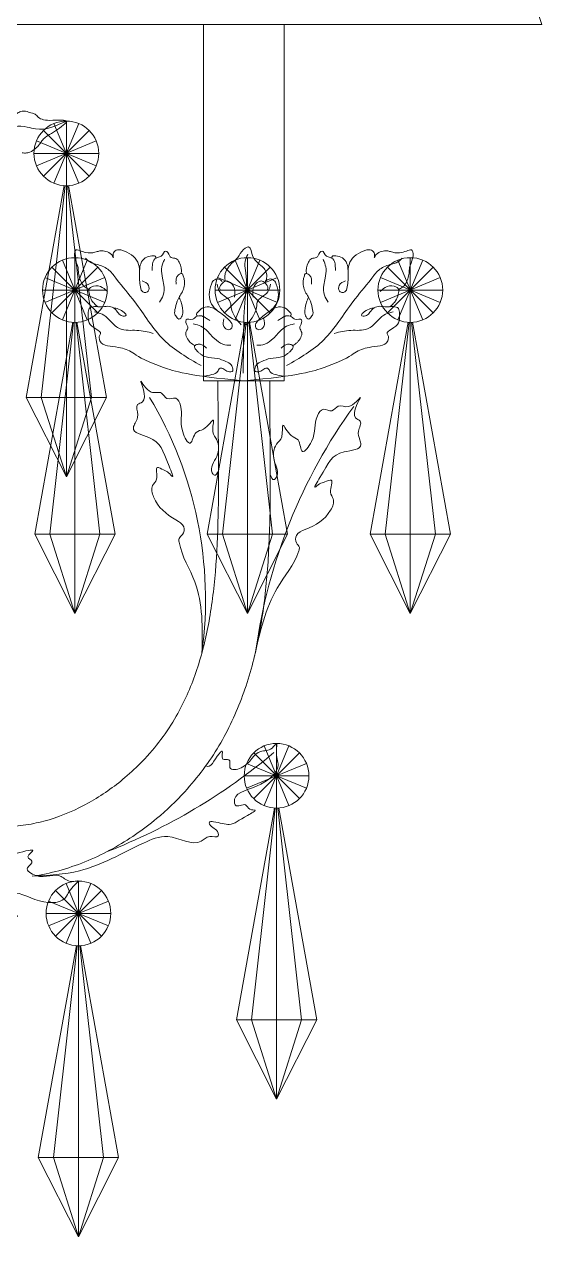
# Model space of a CAD drawing. Header units: inches. Extents: x 193287 to 241687, y 437648 to 550079.
# Drawn here: x 234562.4 to 234602.4, y 464697.2 to 464791 of the extents above; entities that cross this region are included whole.
import ezdxf

# ---------------------------------------------------------------- set-up
doc = ezdxf.new("R2010")
doc.units = ezdxf.units.IN
doc.header["$MEASUREMENT"] = 0
doc.linetypes.add('HIDDEN', pattern=[0.375, 0.25, -0.125])
doc.layers.add('CQ SPOT DETAIL DIMENSION', color=9, linetype='Continuous')
doc.layers.add('E-LITE-FIXT-NORM-CEILING', color=3, linetype='Continuous')
doc.layers.add('Glass', color=4, linetype='Continuous', lineweight=0)

# ---------------------------------------------------------------- blocks, each defined once
blk = doc.blocks.new('512')
at = {"layer": 'Glass', "lineweight": 0}
for p, q in [((33911.89545259258, 853.3271426840938), (33886.89545259258, 853.3271426840938)), ((33886.89545259258, 853.3271426840938), (33886.89545259258, 743.1350057622902)), ((33911.89545259258, 743.1350057622902), (33911.89545259258, 853.3271426840938)), ((33886.89545259258, 743.1350057622902), (33911.89545259258, 743.1350057622902))]:
    blk.add_line(p, q, dxfattribs=at)
at = {"layer": 'Glass', "color": 4, "lineweight": 0}
for p, q in [((33950.44120112997, 804.2298165582769), (33958.09486977727, 822.7074072085022)), ((33958.09486977726, 804.2298165582769), (33950.44120112996, 822.7074072085022)), ((33958.09486977727, 822.7074072085022), (33950.44120112997, 804.2298165582769)), ((33950.44120112997, 822.7074072085006), (33958.09486977726, 804.2298165582753)), ((33954.26803545361, 803.4686118833897), (33954.26803545361, 823.4686118833897)), ((33954.26803545361, 823.4686118833897), (33954.26803545361, 803.4686118833897)), ((33947.19696764175, 806.3975440715227), (33961.33910326549, 820.5396796952547)), ((33961.33910326549, 806.3975440715227), (33947.19696764175, 820.5396796952547)), ((33961.33910326549, 820.5396796952564), (33947.19696764175, 806.3975440715268)), ((33947.19696764175, 820.5396796952564), (33961.33910326549, 806.3975440715249)), ((33945.0292401285, 809.6417775597411), (33963.50683077873, 817.2954462070418)), ((33963.50683077873, 809.6417775597383), (33945.0292401285, 817.2954462070403)), ((33963.50683077873, 817.2954462070384), (33945.0292401285, 809.641777559737)), ((33945.0292401285, 817.2954462070413), (33963.50683077873, 809.6417775597392)), ((33944.26803545361, 813.4686118833897), (33964.26803545361, 813.4686118833897)), ((33964.26803545361, 813.4686118833879), (33944.26803545361, 813.4686118833879)), ((33954.26803545351, 803.468611883486), (33954.26803545351, 713.4686118834861)), ((33844.08848118837, 761.9697795831288), (33851.74214983567, 780.4473702333541)), ((33851.74214983567, 761.9697795831288), (33844.08848118835, 780.4473702333541)), ((33851.74214983567, 780.4473702333541), (33844.08848118837, 761.9697795831288)), ((33844.08848118837, 780.4473702333527), (33851.74214983567, 761.9697795831271)), ((33847.91531551201, 761.2085749082414), (33847.91531551201, 781.2085749082414)), ((33847.91531551201, 781.2085749082414), (33847.91531551201, 761.2085749082414)), ((33894.44472662868, 761.9697795831288), (33902.09839527598, 780.4473702333541)), ((33902.09839527596, 761.9697795831288), (33894.44472662867, 780.4473702333541)), ((33902.09839527598, 780.4473702333541), (33894.44472662868, 761.9697795831288)), ((33894.44472662868, 780.4473702333527), (33902.09839527596, 761.9697795831271)), ((33898.27156095232, 761.2085749082414), (33898.27156095232, 781.2085749082414)), ((33898.27156095232, 781.2085749082414), (33898.27156095232, 761.2085749082414)), ((33947.80425810919, 761.9697795831288), (33955.45792675649, 780.4473702333541)), ((33955.45792675648, 761.9697795831288), (33947.80425810918, 780.4473702333541)), ((33955.45792675649, 780.4473702333541), (33947.80425810919, 761.9697795831288)), ((33947.80425810919, 780.4473702333527), (33955.45792675648, 761.9697795831271)), ((33951.63109243284, 761.2085749082414), (33951.63109243284, 781.2085749082414)), ((33951.63109243284, 781.2085749082414), (33951.63109243284, 761.2085749082414)), ((33840.84424770014, 764.1375070963749), (33854.98638332387, 778.2796427201065)), ((33854.98638332387, 764.1375070963749), (33840.84424770015, 778.2796427201065)), ((33854.98638332389, 778.2796427201082), (33840.84424770015, 764.1375070963785)), ((33840.84424770015, 778.2796427201082), (33854.98638332387, 764.1375070963768)), ((33891.20049314045, 764.1375070963749), (33905.34262876419, 778.2796427201065)), ((33905.34262876419, 764.1375070963749), (33891.20049314047, 778.2796427201065)), ((33905.34262876419, 778.2796427201082), (33891.20049314047, 764.1375070963785)), ((33891.20049314047, 778.2796427201082), (33905.34262876419, 764.1375070963768)), ((33944.56002462097, 764.1375070963749), (33958.70216024472, 778.2796427201065)), ((33958.70216024472, 764.1375070963749), (33944.56002462097, 778.2796427201065)), ((33958.70216024472, 778.2796427201082), (33944.56002462097, 764.1375070963785)), ((33944.56002462097, 778.2796427201082), (33958.70216024472, 764.1375070963768)), ((33838.67652018689, 767.3817405845928), (33857.15411083713, 775.0354092318939)), ((33857.15411083713, 767.3817405845903), (33838.67652018689, 775.0354092318921)), ((33857.15411083713, 775.0354092318903), (33838.67652018689, 767.3817405845892)), ((33838.67652018689, 775.035409231893), (33857.15411083713, 767.3817405845912)), ((33889.03276562722, 767.3817405845928), (33907.51035627744, 775.0354092318939)), ((33907.51035627744, 767.3817405845903), (33889.03276562722, 775.0354092318921)), ((33907.51035627744, 775.0354092318903), (33889.03276562722, 767.3817405845892)), ((33889.03276562722, 775.035409231893), (33907.51035627744, 767.3817405845912)), ((33942.39229710772, 767.3817405845928), (33960.86988775795, 775.0354092318939)), ((33960.86988775795, 767.3817405845903), (33942.39229710772, 775.0354092318921)), ((33960.86988775795, 775.0354092318903), (33942.39229710772, 767.3817405845892)), ((33942.39229710772, 775.035409231893), (33960.86988775795, 767.3817405845912)), ((33837.91531551201, 771.2085749082413), (33857.91531551201, 771.2085749082413)), ((33857.91531551201, 771.2085749082397), (33837.91531551201, 771.2085749082397)), ((33888.27156095232, 771.2085749082413), (33908.27156095232, 771.2085749082413)), ((33908.27156095232, 771.2085749082397), (33888.27156095232, 771.2085749082397)), ((33941.63109243284, 771.2085749082413), (33961.63109243284, 771.2085749082413)), ((33961.63109243284, 771.2085749082397), (33941.63109243284, 771.2085749082397)), ((33847.91531551191, 761.208574908338), (33847.91531551191, 671.208574908338)), ((33898.27156095222, 761.208574908338), (33898.27156095222, 671.208574908338)), ((33951.63109243274, 761.208574908338), (33951.63109243274, 671.208574908338)), ((33893.10457940413, 611.7422330925627), (33885.45091075683, 630.2198237427882)), ((33885.45091075684, 611.7422330925627), (33893.10457940413, 630.2198237427882)), ((33885.45091075683, 630.2198237427882), (33893.10457940413, 611.7422330925627)), ((33893.10457940413, 630.2198237427865), (33885.45091075684, 611.742233092561)), ((33889.27774508049, 610.9810284176756), (33889.27774508049, 630.9810284176752)), ((33889.27774508049, 630.9810284176752), (33889.27774508049, 610.9810284176756)), ((33896.34881289237, 613.9099606058087), (33882.20667726862, 628.0520962295404)), ((33882.20667726862, 613.9099606058087), (33896.34881289235, 628.0520962295404)), ((33882.20667726862, 628.0520962295423), (33896.34881289235, 613.9099606058126)), ((33896.34881289235, 628.0520962295423), (33882.20667726862, 613.9099606058107)), ((33898.5165404056, 617.1541940940267), (33880.03894975537, 624.8078627413279)), ((33880.03894975537, 617.1541940940243), (33898.5165404056, 624.807862741326)), ((33880.03894975537, 624.8078627413242), (33898.5165404056, 617.1541940940233)), ((33898.5165404056, 624.807862741327), (33880.03894975537, 617.1541940940251)), ((33899.27774508049, 620.9810284176755), (33879.27774508049, 620.9810284176755)), ((33879.27774508049, 620.9810284176738), (33899.27774508049, 620.9810284176738)), ((33889.27774508059, 610.9810284177719), (33889.27774508059, 520.9810284177719)), ((33957.58753277887, 571.3532051830653), (33943.44539715513, 585.4953408067968)), ((33943.44539715513, 571.3532051830653), (33957.58753277887, 585.4953408067968)), ((33943.44539715513, 585.4953408067983), (33957.58753277887, 571.3532051830688)), ((33957.58753277887, 585.4953408067983), (33943.44539715513, 571.3532051830671)), ((33954.34329929065, 569.1854776698193), (33946.68963064335, 587.6630683200448)), ((33946.68963064336, 569.1854776698193), (33954.34329929067, 587.6630683200448)), ((33946.68963064335, 587.6630683200448), (33954.34329929065, 569.1854776698193)), ((33954.34329929065, 587.6630683200427), (33946.68963064336, 569.1854776698173)), ((33950.51646496701, 568.4242729949319), (33950.51646496701, 588.4242729949319)), ((33950.51646496701, 588.4242729949319), (33950.51646496701, 568.4242729949319)), ((33959.75526029212, 574.5974386712833), (33941.27766964189, 582.2511073185842)), ((33941.27766964189, 574.5974386712805), (33959.75526029212, 582.2511073185824)), ((33941.27766964189, 582.2511073185806), (33959.75526029212, 574.5974386712796)), ((33959.75526029212, 582.2511073185832), (33941.27766964189, 574.5974386712817)), ((33960.516464967, 578.4242729949319), (33940.51646496701, 578.4242729949319)), ((33940.51646496701, 578.4242729949299), (33960.516464967, 578.4242729949299)), ((33950.51646496711, 568.4242729950282), (33950.51646496711, 478.4242729950283))]:
    blk.add_line(p, q, dxfattribs=at)
at = {"layer": 'Glass', "lineweight": 0}
for points in [[(33814.82689817358, 861.3271426840947), (33809.95393415247, 861.3271426840947), (33807.2872674858, 853.3271426840947), (33899.39545259258, 853.3271426840947)], [(33983.96400701159, 861.3271426840947), (33988.83697103269, 861.3271426840947), (33991.50363769936, 853.3271426840947), (33899.39545259258, 853.3271426840947)], [(33989.39545259258, 853.3271426840938), (33989.39545259258, 853.3271426840938), (33809.39545259258, 853.3271426840938)]]:
    blk.add_lwpolyline(points, dxfattribs=at)
at = {"layer": 'Glass', "color": 4, "lineweight": 0}
for points in [[(33954.26803545351, 713.4686118834861), (33941.85523491155, 737.9878755983), (33953.61116301057, 803.4902092760667)], [(33946.51802855206, 737.9878755983), (33953.88083843466, 803.4761107716223)], [(33954.26803545351, 713.4686118834861), (33966.68083599548, 737.9878755983), (33954.92490789647, 803.4902092760667)], [(33962.01804235496, 737.9878755983), (33954.65523247236, 803.4761107716223)], [(33847.91531551191, 671.208574908338), (33835.50251496994, 695.7278386231519), (33847.25844306897, 761.2301723009184)], [(33840.16530861047, 695.7278386231519), (33847.52811849306, 761.2160737964741)], [(33847.91531551191, 671.208574908338), (33860.32811605387, 695.7278386231519), (33848.57218795485, 761.2301723009184)], [(33855.66532241336, 695.7278386231519), (33848.30251253076, 761.2160737964741)], [(33898.27156095222, 671.208574908338), (33885.85876041026, 695.7278386231519), (33897.61468850927, 761.2301723009184)], [(33890.52155405076, 695.7278386231519), (33897.88436393337, 761.2160737964741)], [(33898.27156095222, 671.208574908338), (33910.68436149418, 695.7278386231519), (33898.92843339517, 761.2301723009184)], [(33906.02156785367, 695.7278386231519), (33898.65875797107, 761.2160737964741)], [(33951.63109243274, 671.208574908338), (33939.21829189076, 695.7278386231519), (33950.97421998979, 761.2301723009184)], [(33943.88108553128, 695.7278386231519), (33951.24389541389, 761.2160737964741)], [(33951.63109243274, 671.208574908338), (33964.04389297471, 695.7278386231519), (33952.28796487569, 761.2301723009184)], [(33959.38109933418, 695.7278386231519), (33952.01828945158, 761.2160737964741)], [(33954.26803545351, 737.9878755983), (33941.85523491155, 737.9878755983), (33946.51802855206, 737.9878755983), (33954.26803545351, 713.4686118834861)], [(33954.26803545351, 737.9878755983), (33966.68083599548, 737.9878755983), (33962.01804235496, 737.9878755983), (33954.26803545351, 713.4686118834861)], [(33847.91531551191, 695.7278386231519), (33835.50251496994, 695.7278386231519), (33840.16530861047, 695.7278386231519), (33847.91531551191, 671.208574908338)], [(33847.91531551191, 695.7278386231519), (33860.32811605387, 695.7278386231519), (33855.66532241336, 695.7278386231519), (33847.91531551191, 671.208574908338)], [(33898.27156095222, 695.7278386231519), (33885.85876041026, 695.7278386231519), (33890.52155405076, 695.7278386231519), (33898.27156095222, 671.208574908338)], [(33898.27156095222, 695.7278386231519), (33910.68436149418, 695.7278386231519), (33906.02156785367, 695.7278386231519), (33898.27156095222, 671.208574908338)], [(33951.63109243274, 695.7278386231519), (33939.21829189076, 695.7278386231519), (33943.88108553128, 695.7278386231519), (33951.63109243274, 671.208574908338)], [(33951.63109243274, 695.7278386231519), (33964.04389297471, 695.7278386231519), (33959.38109933418, 695.7278386231519), (33951.63109243274, 671.208574908338)], [(33889.27774508059, 520.9810284177719), (33876.86494453864, 545.5002921325859), (33888.62087263764, 611.0026258103522)], [(33881.52773817914, 545.5002921325859), (33888.89054806174, 610.988527305908)], [(33889.27774508059, 520.9810284177719), (33901.69054562255, 545.5002921325859), (33889.93461752353, 611.0026258103522)], [(33897.02775198204, 545.5002921325859), (33889.66494209944, 610.988527305908)], [(33950.51646496711, 478.4242729950283), (33938.10366442514, 502.9435367098422), (33949.85959252416, 568.4458703876089)], [(33942.76645806566, 502.9435367098422), (33950.12926794826, 568.4317718831644)], [(33950.51646496711, 478.4242729950283), (33962.92926550907, 502.9435367098422), (33951.17333741005, 568.4458703876089)], [(33958.26647186857, 502.9435367098422), (33950.90366198596, 568.4317718831644)], [(33889.27774508059, 545.5002921325859), (33876.86494453864, 545.5002921325859), (33881.52773817914, 545.5002921325859), (33889.27774508059, 520.9810284177719)], [(33889.27774508059, 545.5002921325859), (33901.69054562255, 545.5002921325859), (33897.02775198204, 545.5002921325859), (33889.27774508059, 520.9810284177719)], [(33950.51646496711, 502.9435367098422), (33938.10366442514, 502.9435367098422), (33942.76645806566, 502.9435367098422), (33950.51646496711, 478.4242729950283)], [(33950.51646496711, 502.9435367098422), (33962.92926550907, 502.9435367098422), (33958.26647186857, 502.9435367098422), (33950.51646496711, 478.4242729950283)]]:
    blk.add_lwpolyline(points, dxfattribs=at)
for centre in [(33954.26803545361, 813.4686118833897), (33847.91531551201, 771.2085749082413), (33898.27156095232, 771.2085749082413), (33951.63109243284, 771.2085749082413), (33889.27774508049, 620.9810284176755), (33950.51646496701, 578.4242729949319)]:
    blk.add_circle(centre, 10, dxfattribs=at)
at = {"layer": 'Glass', "lineweight": 0}
for centre, radius, start, end in [((33730.10386935064, 637.1802383571121), 167.0919924318993, 7.781471837552493, 35.92547128056715), ((34033.4294445276, 675.3804542852868), 122.1875515910928, 149.1687182492314, 187.7090101301975), ((34008.48284020893, 768.8449256845586), 183.8889383589972, 229.9246036653963, 248.6944026889751)]:
    blk.add_arc(centre, radius, start, end, dxfattribs=at)
for points, knots in [([(33967.91263865984, 813.5931228052386), (33967.80381861752, 813.5895727240521), (33967.45676187054, 813.5769486387534), (33966.6608194115, 813.53603081265), (33965.2660296294, 813.8228917109108), (33963.80672753452, 814.8753752668373), (33962.5237117821, 816.2308818038681), (33961.37623986887, 818.1675108919763), (33959.43936526276, 819.1992083688338), (33951.52540696535, 824.5018669515109), (33959.85561941774, 823.2037359348598), (33962.90232719826, 824.2622378944452), (33963.64344237126, 825.596899940221), (33965.01642197008, 825.8908088759296), (33966.50420780643, 826.4756584193117), (33968.2254037411, 826.6453827270043), (33969.14687157825, 826.0350853969168), (33969.50475989154, 825.7980524012047)], [0.04286747820853799, 0.04286747820853799, 0.04286747820853799, 0.04286747820853799, 0.0538578132995925, 0.0779194851545052, 0.1232636854176634, 0.1943699658683921, 0.254904041260985, 0.3126024501539048, 0.4135194112009529, 0.4961387230025361, 0.6068865079776048, 0.7019697291969254, 0.7259800638424975, 0.7628979758290028, 0.8169574340925752, 0.8837967180495255, 0.9262414797383954, 0.9262414797383954, 0.9262414797383954, 0.9262414797383954]), ([(33954.26803545361, 823.4686118833897), (33957.43507733328, 821.9131339290477), (33961.43776250319, 820.196177001334), (33966.73623179582, 821.7490867929738), (33970.19927504401, 822.1739786721562), (33975.29919684982, 819.8230806258717), (33983.90218474303, 817.2087422123033), (33998.49055021931, 811.2735130886567), (34027.12318289436, 821.389248598256), (34058.68934739218, 813.2608620614473)], [1.194154329882312, 1.194154329882312, 1.194154329882312, 1.194154329882312, 11.09691131410982, 13.6992192057122, 17.58464886608154, 21.22158192085324, 30.17725583067377, 44.94057885782653, 63.5755739052192, 63.5755739052192, 63.5755739052192, 63.5755739052192]), ([(33851.55079944786, 771.3916435692473), (33851.45515742674, 771.4436724889357), (33851.14946988232, 771.6084841339253), (33850.44234620402, 771.9761453505616), (33849.384724435, 772.9296462183484), (33848.65906686309, 774.5760681958396), (33848.23884225355, 776.3945672116232), (33848.22970357932, 778.6455981979117), (33847.08167158076, 780.5158670164972), (33846.80301297184, 784.6175430033545), (33850.57266912032, 782.3267549925004), (33852.680384679, 782.7175203853502), (33854.18522556217, 783.0902408513939), (33855.27888399317, 783.4632026827375), (33856.85801007036, 783.2143723881363), (33858.42826720257, 782.4893797503), (33858.9139625657, 781.4965727095122), (33859.10260148218, 781.1109770079829)], [0.04286747820853799, 0.04286747820853799, 0.04286747820853799, 0.04286747820853799, 0.0538578132995925, 0.0779194851545052, 0.1232636854176634, 0.1943699658683921, 0.254904041260985, 0.3126024501539048, 0.4135194112009529, 0.4961387230025361, 0.6068865079776048, 0.7019697291969254, 0.7259800638424975, 0.7628979758290028, 0.8169574340925752, 0.8837967180495255, 0.9262414797383954, 0.9262414797383954, 0.9262414797383954, 0.9262414797383954]), ([(33905.12251096082, 773.9601079515915), (33905.1375425997, 774.0679432636307), (33905.18677720677, 774.4117218356832), (33905.31159084781, 775.198881426636), (33905.17375525158, 776.6161778175148), (33904.28140379688, 778.1785456106218), (33903.06909451731, 779.597641662177), (33901.26459168112, 780.9433732590396), (33900.44338562416, 782.9784416941247), (33897.31112291539, 785.6412084591202), (33896.9117211804, 781.2482031731406), (33895.34435378498, 779.7858345751656), (33894.14994340043, 778.7974771182116), (33893.19981353687, 778.1398734885868), (33892.46099227711, 776.7222350193832), (33892.11030143377, 775.0286182626943), (33892.61978834766, 774.0478079392477), (33892.81766764928, 773.6668716350822)], [0.04286747820853799, 0.04286747820853799, 0.04286747820853799, 0.04286747820853799, 0.0538578132995925, 0.0779194851545052, 0.1232636854176634, 0.1943699658683921, 0.254904041260985, 0.3126024501539048, 0.4135194112009529, 0.4961387230025361, 0.6068865079776048, 0.7019697291969254, 0.7259800638424975, 0.7628979758290028, 0.8169574340925752, 0.8837967180495255, 0.9262414797383954, 0.9262414797383954, 0.9262414797383954, 0.9262414797383954]), ([(33947.24010573728, 771.3916435692473), (33947.33574775842, 771.4436724889357), (33947.64143530283, 771.6084841339253), (33948.34855898113, 771.9761453505616), (33949.40618075013, 772.9296462183484), (33950.13183832206, 774.5760681958396), (33950.5520629316, 776.3945672116232), (33950.56120160582, 778.6455981979117), (33951.70923360439, 780.5158670164972), (33951.98789221332, 784.6175430033545), (33948.21823606483, 782.3267549925004), (33946.11052050616, 782.7175203853502), (33944.60567962299, 783.0902408513939), (33943.51202119199, 783.4632026827375), (33941.93289511478, 783.2143723881363), (33940.36263798258, 782.4893797503), (33939.87694261945, 781.4965727095122), (33939.68830370296, 781.1109770079829)], [0.04286747820853799, 0.04286747820853799, 0.04286747820853799, 0.04286747820853799, 0.0538578132995925, 0.0779194851545052, 0.1232636854176634, 0.1943699658683921, 0.254904041260985, 0.3126024501539048, 0.4135194112009529, 0.4961387230025361, 0.6068865079776048, 0.7019697291969254, 0.7259800638424975, 0.7628979758290028, 0.8169574340925752, 0.8837967180495255, 0.9262414797383954, 0.9262414797383954, 0.9262414797383954, 0.9262414797383954]), ([(33867.17443052985, 777.2710028182346), (33867.22487956907, 777.9780551193242), (33867.32925745868, 779.4409298960281), (33868.81005411352, 781.3734863345288), (33870.48930475947, 781.679568111359), (33872.06733499729, 781.8883178621373), (33872.18261364131, 781.2909849173902), (33872.21097755677, 781.0714917456136)], [0, 0, 0, 0, 0.0711063346855543, 0.1471173537195985, 0.2193336018961316, 0.2543196319640988, 0.2746231862587959, 0.2746231862587959, 0.2746231862587959, 0.2746231862587959]), ([(33871.0190463781, 777.2381120609708), (33871.05428316295, 777.6254699882611), (33871.14001739018, 778.5679462316448), (33871.128741159, 780.1724009981262), (33872.43511995136, 781.4357817227403), (33874.26079317619, 781.4018522897185), (33874.77886890976, 783.7693517985789), (33876.26032183685, 782.5132566299562), (33876.58835784293, 780.9456586598108), (33878.58203163596, 781.2150744927256), (33879.88782740326, 779.2087679748028), (33880.24739976683, 777.4398379596796), (33880.00020372818, 776.3157837295703)], [0, 0, 0, 0, 0.0394655979525039, 0.0960233052687601, 0.1563960631801401, 0.1985680943393892, 0.2681145187683263, 0.2956501299052714, 0.3591775905004535, 0.4069329273478411, 0.4608962846685948, 0.5785865718524991, 0.5785865718524991, 0.5785865718524991, 0.5785865718524991]), ([(33927.77185880703, 777.2381120609708), (33927.73662202221, 777.6254699882611), (33927.65088779497, 778.5679462316448), (33927.66216402615, 780.1724009981262), (33926.35578523378, 781.4357817227403), (33924.53011200897, 781.4018522897185), (33924.01203627539, 783.7693517985789), (33922.5305833483, 782.5132566299562), (33922.20254734222, 780.9456586598108), (33920.20887354918, 781.2150744927256), (33918.90307778189, 779.2087679748028), (33918.54350541832, 777.4398379596796), (33918.79070145696, 776.3157837295703)], [0, 0, 0, 0, 0.0394655979525039, 0.0960233052687601, 0.1563960631801401, 0.1985680943393892, 0.2681145187683263, 0.2956501299052714, 0.3591775905004535, 0.4069329273478411, 0.4608962846685948, 0.5785865718524991, 0.5785865718524991, 0.5785865718524991, 0.5785865718524991]), ([(33931.6164746553, 777.2710028182346), (33931.56602561608, 777.9780551193242), (33931.46164772646, 779.4409298960281), (33929.98085107164, 781.3734863345288), (33928.30160042569, 781.679568111359), (33926.72357018786, 781.8883178621373), (33926.60829154384, 781.2909849173902), (33926.57992762839, 781.0714917456136)], [0, 0, 0, 0, 0.0711063346855543, 0.1471173537195985, 0.2193336018961316, 0.2543196319640988, 0.2746231862587959, 0.2746231862587959, 0.2746231862587959, 0.2746231862587959]), ([(33878.47039872728, 772.9867458312273), (33878.44020204377, 773.3479968905086), (33878.37604638901, 774.1155082700243), (33878.62822833993, 775.2808155508238), (33879.29197711304, 776.0775388585034), (33880.46870036649, 776.5534765199054), (33880.78312535379, 775.2278863305154), (33881.0488840522, 774.3046109446695), (33881.04180367958, 772.9620913149057), (33880.81791098882, 770.8588949306804), (33878.8708223039, 768.6610339603621), (33878.34730976833, 766.0308549407509), (33877.76619025526, 763.8217977132532), (33878.65517381662, 762.8852450052736), (33879.24224772663, 762.0084350062134), (33880.27005923113, 762.7505040021942), (33880.70697753366, 764.486363920743), (33880.36324951524, 766.4193245235527), (33879.89073270627, 767.8837743353442), (33879.44660706046, 768.749356681752), (33879.36018932272, 768.9703446003223)], [0, 0, 0, 0, 0.0366498482547369, 0.0778660016910351, 0.1150906522639448, 0.1429146883645723, 0.179850803727002, 0.2189836338175378, 0.2487914643204032, 0.3125600201988669, 0.4292597506860666, 0.5256372992385581, 0.5906629856824168, 0.6346421600112315, 0.6557233336289247, 0.6803551916197907, 0.7345569989186413, 0.837459200556249, 0.8633809820089235, 0.9037162554674396, 0.9037162554674396, 0.9037162554674396, 0.9037162554674396]), ([(33920.32050645788, 772.9867458312273), (33920.35070314137, 773.3479968905086), (33920.41485879614, 774.1155082700243), (33920.16267684522, 775.2808155508238), (33919.49892807212, 776.0775388585034), (33918.32220481867, 776.5534765199054), (33918.00777983137, 775.2278863305154), (33917.74202113295, 774.3046109446695), (33917.74910150556, 772.9620913149057), (33917.97299419633, 770.8588949306804), (33919.92008288125, 768.6610339603621), (33920.44359541681, 766.0308549407509), (33921.02471492988, 763.8217977132532), (33920.13573136853, 762.8852450052736), (33919.54865745852, 762.0084350062134), (33918.52084595402, 762.7505040021942), (33918.08392765148, 764.486363920743), (33918.42765566991, 766.4193245235527), (33918.90017247888, 767.8837743353442), (33919.34429812468, 768.749356681752), (33919.43071586244, 768.9703446003223)], [0, 0, 0, 0, 0.0366498482547369, 0.0778660016910351, 0.1150906522639448, 0.1429146883645723, 0.179850803727002, 0.2189836338175378, 0.2487914643204032, 0.3125600201988669, 0.4292597506860666, 0.5256372992385581, 0.5906629856824168, 0.6346421600112315, 0.6557233336289247, 0.6803551916197907, 0.7345569989186413, 0.837459200556249, 0.8633809820089235, 0.9037162554674396, 0.9037162554674396, 0.9037162554674396, 0.9037162554674396]), ([(33892.06752070086, 771.3201376031748), (33891.70989909353, 771.9059005012488), (33892.38992993959, 772.8480255285975), (33893.47498974274, 774.151083564152), (33895.37001052739, 773.7673415467932), (33896.81785220942, 771.7646724909564), (33896.60860456344, 769.9194021136345), (33896.50738018259, 769.0267452304898)], [2.782984447918673, 2.782984447918673, 2.782984447918673, 2.782984447918673, 4.740972348891903, 6.332204902355857, 7.263374912728713, 10.08803108140094, 12.73490600689857, 12.73490600689857, 12.73490600689857, 12.73490600689857]), ([(33906.7233844843, 771.3201376031748), (33907.08100609163, 771.9059005012488), (33906.40097524558, 772.8480255285975), (33905.31591544241, 774.151083564152), (33903.42089465777, 773.7673415467932), (33901.97305297575, 771.7646724909564), (33902.18230062172, 769.9194021136345), (33902.28352500257, 769.0267452304898)], [2.782984447918673, 2.782984447918673, 2.782984447918673, 2.782984447918673, 4.740972348891903, 6.332204902355857, 7.263374912728713, 10.08803108140094, 12.73490600689857, 12.73490600689857, 12.73490600689857, 12.73490600689857]), ([(33899.39545259257, 743.1350057622913), (33882.0575145377, 744.6859044774457), (33868.12482279471, 749.2774084324246), (33865.15351680111, 752.0607392415759), (33860.55717222751, 753.923478763496), (33855.46985014237, 753.6966928687514), (33854.69747972284, 756.0590002601358), (33854.49090244593, 756.8579818672397), (33855.64077959319, 757.9443168084963), (33853.25418101169, 759.3921529150565), (33851.15458117236, 760.8144304194248), (33851.27580829484, 763.4599947086972), (33851.30822409009, 765.7956654068613), (33853.45416212951, 766.2415253194467), (33855.30239952608, 765.7909923523982), (33857.26268649808, 766.3299771568936), (33859.25738774857, 765.8531071120578), (33860.29680924038, 764.4278871016013), (33861.19511340377, 763.3379171425023), (33862.1281299863, 763.0566391345637), (33863.92004841984, 763.4069748511401), (33860.9268031709, 765.4476567405462), (33859.58041265952, 765.6212574864439), (33859.11348683475, 765.6814619150937)], [0.0351596780029174, 0.0351596780029174, 0.0351596780029174, 0.0351596780029174, 0.1073131174534443, 0.2666301850121825, 0.4273608543959183, 0.6303748881033144, 0.6488922031501838, 0.6758381598087257, 0.7082275068735733, 0.7756029762232634, 0.8753934286999644, 0.9711571361128232, 1.025675818969425, 1.084764589259769, 1.154066695480264, 1.222499155721192, 1.284008893262367, 1.346411959964866, 1.396872578618008, 1.42025880816034, 1.445045966531956, 1.546016201059071, 1.599623367724506, 1.599623367724506, 1.599623367724506, 1.599623367724506]), ([(33891.10596521817, 764.8936224798227), (33890.50746619559, 765.2734474158051), (33889.26918562892, 766.0592963799054), (33886.83488851164, 766.0176951090386), (33885.59036091801, 764.8494828617391), (33884.48427500588, 763.7047864631595), (33884.89601859045, 763.2569438197961), (33885.05563739425, 763.1036349758493)], [0, 0, 0, 0, 0.0711063346855543, 0.1471173537195985, 0.2193336018961316, 0.2543196319640988, 0.2746231862587959, 0.2746231862587959, 0.2746231862587959, 0.2746231862587959]), ([(33899.39545259258, 743.1350057622913), (33916.73339064745, 744.6859044774457), (33930.66608239043, 749.2774084324246), (33933.63738838404, 752.0607392415759), (33938.23373295763, 753.923478763496), (33943.32105504279, 753.6966928687514), (33944.09342546231, 756.0590002601358), (33944.30000273921, 756.8579818672397), (33943.15012559196, 757.9443168084963), (33945.53672417346, 759.3921529150565), (33947.63632401279, 760.8144304194248), (33947.51509689031, 763.4599947086972), (33947.48268109507, 765.7956654068613), (33945.33674305563, 766.2415253194467), (33943.48850565906, 765.7909923523982), (33941.52821868706, 766.3299771568936), (33939.53351743657, 765.8531071120578), (33938.49409594476, 764.4278871016013), (33937.59579178139, 763.3379171425023), (33936.66277519885, 763.0566391345637), (33934.87085676532, 763.4069748511401), (33937.86410201425, 765.4476567405462), (33939.21049252563, 765.6212574864439), (33939.6774183504, 765.6814619150937)], [0.0351596780029174, 0.0351596780029174, 0.0351596780029174, 0.0351596780029174, 0.1073131174534443, 0.2666301850121825, 0.4273608543959183, 0.6303748881033144, 0.6488922031501838, 0.6758381598087257, 0.7082275068735733, 0.7756029762232634, 0.8753934286999644, 0.9711571361128232, 1.025675818969425, 1.084764589259769, 1.154066695480264, 1.222499155721192, 1.284008893262367, 1.346411959964866, 1.396872578618008, 1.42025880816034, 1.445045966531956, 1.546016201059071, 1.599623367724506, 1.599623367724506, 1.599623367724506, 1.599623367724506]), ([(33907.68493996697, 764.8936224798227), (33908.28343898955, 765.2734474158051), (33909.52171955622, 766.0592963799054), (33911.9560166735, 766.0176951090386), (33913.20054426712, 764.8494828617391), (33914.30663017925, 763.7047864631595), (33913.89488659468, 763.2569438197961), (33913.73526779088, 763.1036349758493)], [0, 0, 0, 0, 0.0711063346855543, 0.1471173537195985, 0.2193336018961316, 0.2543196319640988, 0.2746231862587959, 0.2746231862587959, 0.2746231862587959, 0.2746231862587959]), ([(33888.84653791194, 761.7828121239207), (33888.5141330972, 761.9847894344557), (33887.7053626578, 762.4762181713292), (33886.42200888373, 763.4392370401393), (33884.62946369674, 763.1400077684875), (33883.57126364342, 761.6519060994387), (33881.35965145483, 762.6429802224948), (33881.48879224894, 760.7049914446388), (33882.55417720424, 759.5091963475052), (33881.15218586125, 758.0663726027988), (33881.98897194739, 755.8235713463791), (33883.19748707139, 754.4827145762091), (33884.24825438093, 754.0131489738112)], [0, 0, 0, 0, 0.0394655979525039, 0.0960233052687601, 0.1563960631801401, 0.1985680943393892, 0.2681145187683263, 0.2956501299052714, 0.3591775905004535, 0.4069329273478411, 0.4608962846685948, 0.5785865718524991, 0.5785865718524991, 0.5785865718524991, 0.5785865718524991]), ([(33909.94436727319, 761.7828121239207), (33910.27677208794, 761.9847894344557), (33911.08554252733, 762.4762181713292), (33912.36889630138, 763.4392370401393), (33914.16144148839, 763.1400077684875), (33915.21964154172, 761.6519060994387), (33917.43125373031, 762.6429802224948), (33917.30211293619, 760.7049914446388), (33916.23672798091, 759.5091963475052), (33917.63871932388, 758.0663726027988), (33916.80193323775, 755.8235713463791), (33915.59341811375, 754.4827145762091), (33914.54265080422, 754.0131489738112)], [0, 0, 0, 0, 0.0394655979525039, 0.0960233052687601, 0.1563960631801401, 0.1985680943393892, 0.2681145187683263, 0.2956501299052714, 0.3591775905004535, 0.4069329273478411, 0.4608962846685948, 0.5785865718524991, 0.5785865718524991, 0.5785865718524991, 0.5785865718524991]), ([(33887.83452789014, 753.2638566500017), (33887.56201867701, 753.5029233693193), (33886.98304758001, 754.0108427867152), (33885.89614640077, 754.5009270872314), (33884.8609012078, 754.4409449795266), (33883.77858644609, 753.7777790656537), (33884.65747822492, 752.7368171720436), (33885.24182495622, 751.9741874968378), (33886.32548456593, 751.1816656117944), (33888.14967355924, 750.1111995991441), (33891.0745289873, 750.3699811998657), (33893.50058057279, 749.2270985485657), (33895.6222812124, 748.3809188284787), (33895.8467560122, 747.1092923851236), (33896.20269965727, 746.1159366221755), (33894.99494027451, 745.7307351723348), (33893.33944981625, 746.4115131115747), (33891.98962578045, 747.8371570766021), (33891.09308006029, 745.112432756271), (33886.89545259255, 744.5058424714052), (33886.89545259255, 744.5058424714052)], [0, 0, 0, 0, 0.0366498482547369, 0.0778660016910351, 0.1150906522639448, 0.1429146883645723, 0.179850803727002, 0.2189836338175378, 0.2487914643204032, 0.3125600201988669, 0.4292597506860666, 0.5256372992385581, 0.5906629856824168, 0.6346421600112315, 0.6557233336289247, 0.6803551916197907, 0.7345569989186413, 0.837459200556249, 0.8633809820089235, 0.9037162554674396, 0.9037162554674396, 0.9037162554674396, 0.9037162554674396]), ([(33910.95637729498, 753.2638566500017), (33911.22888650813, 753.5029233693193), (33911.80785760513, 754.0108427867152), (33912.89475878437, 754.5009270872314), (33913.93000397734, 754.4409449795266), (33915.01231873903, 753.7777790656537), (33914.13342696023, 752.7368171720436), (33913.54908022891, 751.9741874968378), (33912.4654206192, 751.1816656117944), (33910.64123162588, 750.1111995991441), (33907.71637619784, 750.3699811998657), (33905.29032461235, 749.2270985485657), (33903.16862397273, 748.3809188284787), (33902.94414917294, 747.1092923851236), (33902.58820552786, 746.1159366221755), (33903.79596491062, 745.7307351723348), (33905.45145536888, 746.4115131115747), (33906.80127940468, 747.8371570766021), (33907.69782512484, 745.112432756271), (33911.89545259258, 744.5058424714052), (33911.89545259258, 744.5058424714052)], [0, 0, 0, 0, 0.0366498482547369, 0.0778660016910351, 0.1150906522639448, 0.1429146883645723, 0.179850803727002, 0.2189836338175378, 0.2487914643204032, 0.3125600201988669, 0.4292597506860666, 0.5256372992385581, 0.5906629856824168, 0.6346421600112315, 0.6557233336289247, 0.6803551916197907, 0.7345569989186413, 0.837459200556249, 0.8633809820089235, 0.9037162554674396, 0.9037162554674396, 0.9037162554674396, 0.9037162554674396]), ([(33963.57708669111, 590.0924157600591), (33960.85878943026, 590.5413874937676), (33958.19089275719, 591.154757331339), (33950.08201352581, 593.5091843891468), (33944.85078690673, 595.7444220064817), (33935.06417617587, 601.1355586356437), (33930.50733781758, 604.2917245717526), (33923.22336695812, 610.3566818473438), (33920.32331644676, 613.1311127231465), (33913.559805499, 620.5120691929668), (33910.0560972916, 625.2812790897451), (33904.13941306607, 635.248979108419), (33901.72591338997, 640.4454854255417), (33897.80204769015, 651.1428557988211), (33896.29022999096, 656.6436244332377), (33893.95578499053, 667.8726212539423), (33893.13256097937, 673.6016397643243), (33891.97031422094, 685.2424410459197), (33891.63131911877, 691.1547590542792), (33891.12245026629, 707.0613836710272), (33891.20901533384, 717.1855827716208), (33891.34709924567, 732.6363538541126), (33891.39545259267, 737.8775147266578), (33891.39545259267, 743.1350057622823)], [654.3943723154077, 654.3943723154077, 654.3943723154077, 654.3943723154077, 661.2087221394968, 661.2087221394968, 675.5871145349877, 675.5871145349877, 689.9655069304788, 689.9655069304788, 700.7555127130652, 700.7555127130652, 717.4966523680757, 717.4966523680757, 734.2377920230867, 734.2377920230867, 750.9789316780974, 750.9789316780974, 767.7200713331082, 767.7200713331082, 784.4612109881191, 784.4612109881191, 812.2069473780534, 812.2069473780534, 826.3293101665979, 826.3293101665979, 826.3293101665979, 826.3293101665979]), ([(34081.21798017602, 647.9268591505506), (34076.68161496495, 646.2188575041882), (34072.04733928903, 644.2865009136339), (34064.36930915194, 640.8330356924968), (34061.43827712281, 639.4605991428152), (34056.05834371582, 636.8575906302722), (34053.64017681153, 635.6593229092831), (34049.60892681411, 633.6215821177511), (34048.03011650983, 632.8139488745563), (34044.82737281571, 631.1587226445107), (34043.20702884804, 630.3134668728088), (34038.2946943618, 627.7448905236497), (34034.95112973853, 625.9887202890578), (34025.65485951123, 621.2057960128913), (34019.60029984814, 618.2005304616803), (34007.44645277795, 612.8274270917373), (34001.34738650073, 610.4616418518726), (33990.97114930097, 607.3723921104456), (33986.63362342997, 606.3823060588758), (33980.36283503416, 605.5185826982042), (33978.32041659267, 605.3332779030877), (33975.01158532269, 605.2071080146617), (33973.72126680394, 605.2037843476846), (33971.35509794668, 605.2878780831776), (33970.27376723734, 605.3631530562988), (33968.11300294499, 605.5861132900981), (33967.03690172947, 605.7334355705187), (33963.8237340474, 606.2785310913132), (33961.70162984241, 606.7794961796607), (33955.32592500666, 608.6874764325247), (33951.16215082366, 610.4961140122688), (33943.2675665207, 614.9270284763788), (33939.53818806056, 617.549013021765), (33934.24618535882, 622.0277506013773), (33932.45909070723, 623.7037304533796), (33928.67358095932, 627.6189814856008), (33926.75295147258, 629.8812629786961), (33923.26087339922, 634.5502496165817), (33921.68764372422, 636.9588206483613), (33917.83427413504, 643.6991048618928), (33915.8441102935, 648.1838644741492), (33912.58246018891, 657.6401440978642), (33911.31262917535, 662.611549536935), (33909.35361101177, 673.0136086024777), (33908.66497365226, 678.4433245397178), (33907.71706625192, 689.7019485146755), (33907.45770515213, 695.5303082396031), (33907.11869117687, 711.2657208001109), (33907.25376714747, 721.443825172474), (33907.37111847346, 735.6258877554837), (33907.39545259267, 739.3641395470903), (33907.39545259267, 743.1350057622833)], [536.1555904284172, 536.1555904284172, 536.1555904284172, 536.1555904284172, 552.8577151496548, 552.8577151496548, 562.8170896627047, 562.8170896627047, 570.6491327355142, 570.6491327355142, 575.5650861770098, 575.5650861770098, 580.4810396185055, 580.4810396185055, 590.3129465014968, 590.3129465014968, 607.4184069961209, 607.4184069961209, 624.5238674907453, 624.5238674907453, 637.1891086446277, 637.1891086446277, 643.4657453700822, 643.4657453700822, 647.5694924879165, 647.5694924879165, 651.1020383901956, 651.1020383901956, 654.6345842924746, 654.6345842924746, 661.6996760970328, 661.6996760970328, 676.1505095440758, 676.1505095440758, 690.6013429911189, 690.6013429911189, 698.6062005349544, 698.6062005349544, 708.7431438585371, 708.7431438585371, 718.8800871821197, 718.8800871821197, 736.2142462916953, 736.2142462916953, 753.5484054012708, 753.5484054012708, 770.8825645108462, 770.8825645108462, 788.2167236204216, 788.2167236204216, 816.3853403610782, 816.3853403610782, 826.3293101665979, 826.3293101665979, 826.3293101665979, 826.3293101665979])]:
    blk.add_open_spline(points, degree=3, knots=knots, dxfattribs=at)
for points in [[(33859.02163842999, 781.2757321900972), (33859.11089863042, 782.6917791458693), (33860.32707360374, 783.6284318532507), (33861.70320543881, 783.4911440748793), (33864.67471125944, 782.0939679861083), (33866.59199925451, 779.7760419569095), (33867.18084220825, 777.1097446882095), (33867.13875442131, 774.7628722011023), (33867.34539975815, 772.6583523162535), (33867.96273536592, 770.8120878005757), (33868.76622038383, 770.40064237154), (33869.8141401032, 770.8304328782651), (33869.90921451346, 772.6376849776786), (33867.97403103588, 774.0276544170883)], [(33939.76926675515, 781.2757321900972), (33939.68000655473, 782.6917791458693), (33938.46383158141, 783.6284318532507), (33937.08769974633, 783.4911440748793), (33934.11619392571, 782.0939679861083), (33932.19890593064, 779.7760419569095), (33931.6100629769, 777.1097446882095), (33931.65215076383, 774.7628722011023), (33931.445505427, 772.6583523162535), (33930.82816981922, 770.8120878005757), (33930.02468480131, 770.40064237154), (33928.97676508195, 770.8304328782651), (33928.88169067168, 772.6376849776786), (33930.81687414926, 774.0276544170883)], [(33850.44281067573, 781.0908529387708), (33851.76025312734, 779.873187989544), (33854.23502315371, 779.0685019145739), (33857.70151340055, 777.313506468935), (33860.06890023531, 774.5525715512738), (33865.67396147317, 767.5677749401211), (33874.62656357116, 755.8286683949545), (33886.19034128113, 747.816281802151)], [(33873.28497198944, 767.3999150067237), (33874.48745307964, 769.5971538174808), (33874.6523726505, 772.7320960892674), (33874.25368407294, 774.8666217374675), (33873.96875715579, 777.7683778189529), (33874.60017229733, 780.0040501629255), (33874.9104169266, 780.6960663100107)], [(33899.58922615333, 745.5067760050432), (33899.48327149127, 755.6990889035858), (33899.08215186687, 767.2801020765463), (33898.76621759761, 776.5104796568622), (33899.05735577586, 779.4116191339917), (33898.430728081, 781.6486380526903), (33898.12196559133, 782.3413167680983)], [(33948.34809450943, 781.0908529387708), (33947.03065205782, 779.873187989544), (33944.55588203145, 779.0685019145739), (33941.0893917846, 777.313506468935), (33938.72200494985, 774.5525715512738), (33933.11694371201, 767.5677749401211), (33924.164341614, 755.8286683949545), (33912.60056390404, 747.816281802151)], [(33925.50593319572, 767.3999150067237), (33924.30345210552, 769.5971538174808), (33924.13853253464, 772.7320960892674), (33924.53722111221, 774.8666217374675), (33924.82214802936, 777.7683778189529), (33924.19073288782, 780.0040501629255), (33923.88048825855, 780.6960663100107)], [(33854.25917562601, 766.0335324291644), (33853.31435801927, 766.8458974740698), (33852.4540397255, 767.8792436036465), (33851.65877245931, 769.8771105231427), (33851.58258585478, 771.4665181613827), (33852.23639515334, 772.1295498267938), (33855.05667584503, 772.2867099085743), (33857.20541954304, 770.7411202503882)], [(33892.73333439453, 773.8299274169467), (33891.54169407633, 774.6000895533642), (33890.06548582284, 774.1791274976849), (33889.35767227537, 772.9910253372573), (33888.7143159439, 769.7710811613788), (33889.43808727172, 766.8513329876578), (33891.23181229471, 764.7925887852098), (33893.14383372057, 763.4310617309156), (33894.71310413858, 762.0136356848152), (33895.83054295489, 760.4195445938667), (33895.68364085532, 759.5288733367624), (33894.7150126494, 758.9418341416449), (33893.20536779667, 759.9399181626422), (33893.23835788762, 762.322324884487)], [(33898.59216447535, 760.459807848695), (33896.82476831402, 762.6215488740262), (33895.49969412293, 765.7592827770122), (33895.00889418007, 767.9654899539446), (33893.29060055779, 769.3965859745285), (33891.71587395675, 771.104553199787), (33891.12606837438, 773.0153211642893)], [(33900.19874070981, 760.459807848695), (33901.96613687114, 762.6215488740262), (33903.29121106223, 765.7592827770122), (33903.7820110051, 767.9654899539446), (33905.50030462737, 769.3965859745285), (33907.07503122841, 771.104553199787), (33907.66483681078, 773.0153211642893)], [(33906.05757079061, 773.8299274169467), (33907.24921110881, 774.6000895533642), (33908.7254193623, 774.1791274976849), (33909.43323290976, 772.9910253372573), (33910.07658924123, 769.7710811613788), (33909.35281791342, 766.8513329876578), (33907.55909289043, 764.7925887852098), (33905.64707146456, 763.4310617309156), (33904.07780104657, 762.0136356848152), (33902.96036223024, 760.4195445938667), (33903.10726432983, 759.5288733367624), (33904.07589253574, 758.9418341416449), (33905.58553738846, 759.9399181626422), (33905.55254729751, 762.322324884487)], [(33944.53172955914, 766.0335324291644), (33945.47654716588, 766.8458974740698), (33946.33686545964, 767.8792436036465), (33947.13213272585, 769.8771105231427), (33947.20831933036, 771.4665181613827), (33946.55451003181, 772.1295498267938), (33943.73422934012, 772.2867099085743), (33941.58548564211, 770.7411202503882)], [(33871.41495033295, 757.8088707548732), (33866.30737605912, 758.7293059101057), (33861.14359918197, 759.1849315828406), (33858.2999974067, 761.4694205872282), (33856.13625449711, 763.4237972975377), (33853.96325002576, 764.2453613413445), (33853.22237548977, 764.4073582540577)], [(33927.37595485221, 757.8088707548732), (33932.48352912604, 758.7293059101057), (33937.64730600319, 759.1849315828406), (33940.49090777846, 761.4694205872282), (33942.65465068805, 763.4237972975377), (33944.82765515939, 764.2453613413445), (33945.56852969539, 764.4073582540577)], [(33895.40967850088, 754.1114546323068), (33892.92804074423, 754.4510031686867), (33890.30934214323, 756.1823261164525), (33888.83012779977, 757.7720044646621), (33886.66638489019, 759.7263811749717), (33884.49338041884, 760.5479452187782), (33883.75250588286, 760.7099421314915)], [(33903.38122668425, 754.1114546323068), (33905.8628644409, 754.4510031686867), (33908.48156304189, 756.1823261164525), (33909.96077738536, 757.7720044646621), (33912.12452029495, 759.7263811749717), (33914.29752476629, 760.5479452187782), (33915.03839930228, 760.7099421314915)], [(33912.34620969868, 658.9899690211868), (33914.53457537136, 680.939734487104), (33919.39811584966, 693.2490577943909), (33919.41667295049, 694.3376794865007), (33918.31911799213, 695.6214973969354), (33917.97528305938, 697.9228482793906), (33920.36869171284, 700.0902829800459), (33927.27692714681, 707.2002422436153), (33927.5858251164, 710.729558486314), (33926.40078975556, 712.7098172168289), (33926.11143674694, 716.3466514168167), (33924.19763526478, 715.5531334312536), (33922.67521912134, 714.6911214448293), (33921.45689201353, 713.4939261518512), (33922.50284900988, 716.6958061525156), (33928.78922443837, 725.6296139526013), (33933.54931283309, 728.6250772420634), (33932.95420818518, 730.0589206406357), (33932.19192156886, 732.6099255831059), (33932.22521331577, 735.7873796066002), (33930.71016518583, 736.5761930668879), (33931.22627347169, 743.0393144921388), (33928.00666082668, 739.6609133021836), (33924.85359999422, 739.3195194083063), (33923.15001120347, 737.6808737034363), (33920.46104798917, 737.7116586519796), (33918.93705399916, 735.4509997656633), (33918.29509075925, 727.3012923788893), (33915.95465849707, 723.8501089515677), (33914.09274739699, 727.1696487514462), (33911.82826333464, 728.195997784126), (33908.8060690704, 730.9699296403003), (33908.96752633549, 727.3963323499036), (33907.73298880272, 724.8547887331468), (33907.74767378618, 719.7706315922105), (33909.13447980285, 714.6433719447405), (33908.49647515242, 713.9277874004248), (33907.19227720161, 715.345205681172)], [(33896.10671109951, 657.8962703465695), (33889.03902790838, 679.0456560646844), (33882.40998303694, 690.5011888048019), (33882.23076882938, 691.5751179562492), (33883.12657118027, 693.0070234915172), (33883.12657118027, 695.3339180626488), (33880.43916412759, 697.1238961344051), (33872.55615717705, 703.1350057622902), (33871.72913868996, 706.5799341387019), (33872.60855113578, 708.7135618466991), (33872.35732882083, 712.3532287971602), (33874.36737602754, 711.8512157163341), (33876.00045541828, 711.2236272508007), (33877.38231249407, 710.2196010891629), (33875.87470991732, 713.2317757267728), (33868.33723440746, 721.1386019405608), (33863.18677392029, 723.3978050332652), (33863.56347304923, 724.903844275729), (33863.94044086515, 727.5394850645523), (33863.43799623524, 730.6771389342018), (33864.81985331103, 731.6811650958397), (33863.354383744, 737.997073998632), (33867.03786423084, 735.1315074425647), (33870.20675832997, 735.2597751019775), (33872.13378126358, 733.8908495644126), (33874.78867719314, 734.3186327853607), (33876.629988984, 732.3079843400328), (33878.4691512791, 724.3426011512773), (33881.2938573724, 721.2751387294403), (33882.6448154469, 724.833364369914), (33884.73278187429, 726.183059373855), (33887.31190807888, 729.3731164476767), (33887.68027791186, 725.8148908072023), (33889.276815875, 723.4836693659881), (33890.01355554091, 718.4531540696034), (33889.39960581929, 713.1772571638858), (33890.13634548522, 712.5638031405824), (33891.2167808504, 714.1583771586547)], [(33964.8055335929, 589.9012757957732), (33950.18868886642, 591.6146117602173), (33930.43240480547, 600.1780645453391), (33922.90594546133, 602.162271006905), (33912.55746689354, 600.8046914841825), (33909.94421744402, 602.162271006905), (33907.33096799444, 602.371114602297), (33907.85356414694, 604.1464774684855), (33909.42135260448, 605.2952133958157), (33910.04873667451, 606.6528890712061), (33908.79423722151, 606.7573108688947), (33903.88129601386, 605.9218403346592), (33898.23672019274, 608.7415173304753), (33895.93702843468, 610.3080366012573), (33897.50481689224, 610.6213019943377), (33898.86383557579, 611.9788815170602), (33901.99968117787, 611.8744597193718), (33902.31323886933, 612.7099302536071), (33895.42679188272, 617.7931372121957), (33888.81198742057, 624.1950780155447), (33889.32894114677, 628.7382915893531), (33889.32894114677, 631.0099945289247), (33890.67237598615, 629.5643391621115), (33894.186532839, 628.5318518106642), (33900.18120777923, 623.4722022557971), (33903.69509594512, 623.5754702214753), (33904.00516070609, 625.9504411267252), (33905.86554927167, 626.1568809054143), (33906.07243823694, 628.6350236236748), (33907.00263251972, 627.8089760509165), (33911.13046708936, 624.087384946678), (33911.13665020742, 624.0918100498667)], [(34037.40967403384, 608.8424305256037), (34021.46654017555, 600.7050998425539), (34001.84139481868, 591.8209587223381), (33995.01859037828, 587.6853356266356), (33988.07701692965, 581.5855777012703), (33985.22718776902, 580.8435746007344), (33983.14669447716, 579.2485084592681), (33982.34577683524, 580.9169061864668), (33982.74069669939, 582.819954577675), (33982.29733071717, 584.2483524972613), (33981.29579283085, 583.4857289651754), (33978.20692703281, 579.5749860172173), (33972.12680235005, 577.8885998208888), (33969.36989239969, 577.5117545828716), (33970.3243468218, 578.7943740159973), (33970.42436457739, 580.7126936951163), (33972.82300934326, 582.7352996476128), (33972.49632593186, 583.5657256757246), (33963.97803498592, 582.7285492045157), (33954.77828102348, 583.0526034474988), (33952.11947757555, 586.7726565328182), (33950.59806389544, 588.4596463548303), (33952.56390224279, 588.285818280724), (33955.86503246286, 589.8725973414809), (33963.70530741675, 590.1300267569903), (33966.24559566278, 592.5600493787288), (33964.88527822189, 594.531384818666), (33966.1285641386, 595.9306357348778), (33964.62253067156, 597.9094883246797), (33965.86652622925, 597.9190302673722), (33971.42433676153, 597.919848010293), (33971.42596481097, 597.9272751188855)]]:
    blk.add_spline(points, degree=3, dxfattribs=at)
blk = doc.blocks.new('SMDS')
at = {"layer": 'E-LITE-FIXT-NORM-CEILING', "linetype": 'HIDDEN', "xscale": -0.25, "yscale": 0.25, "zscale": 0.25, "rotation": 359.9999999999999}
blk.add_blockref('512', (393446.6127677489, 478381.0883203208), dxfattribs=at)

msp = doc.modelspace()

# ---------------------------------------------------------------- block references
at = {"layer": 'CQ SPOT DETAIL DIMENSION'}
msp.add_blockref('SMDS', (-150392.3675674785, -13803.48223888048), dxfattribs=at)

doc.saveas('drawing.dxf')
